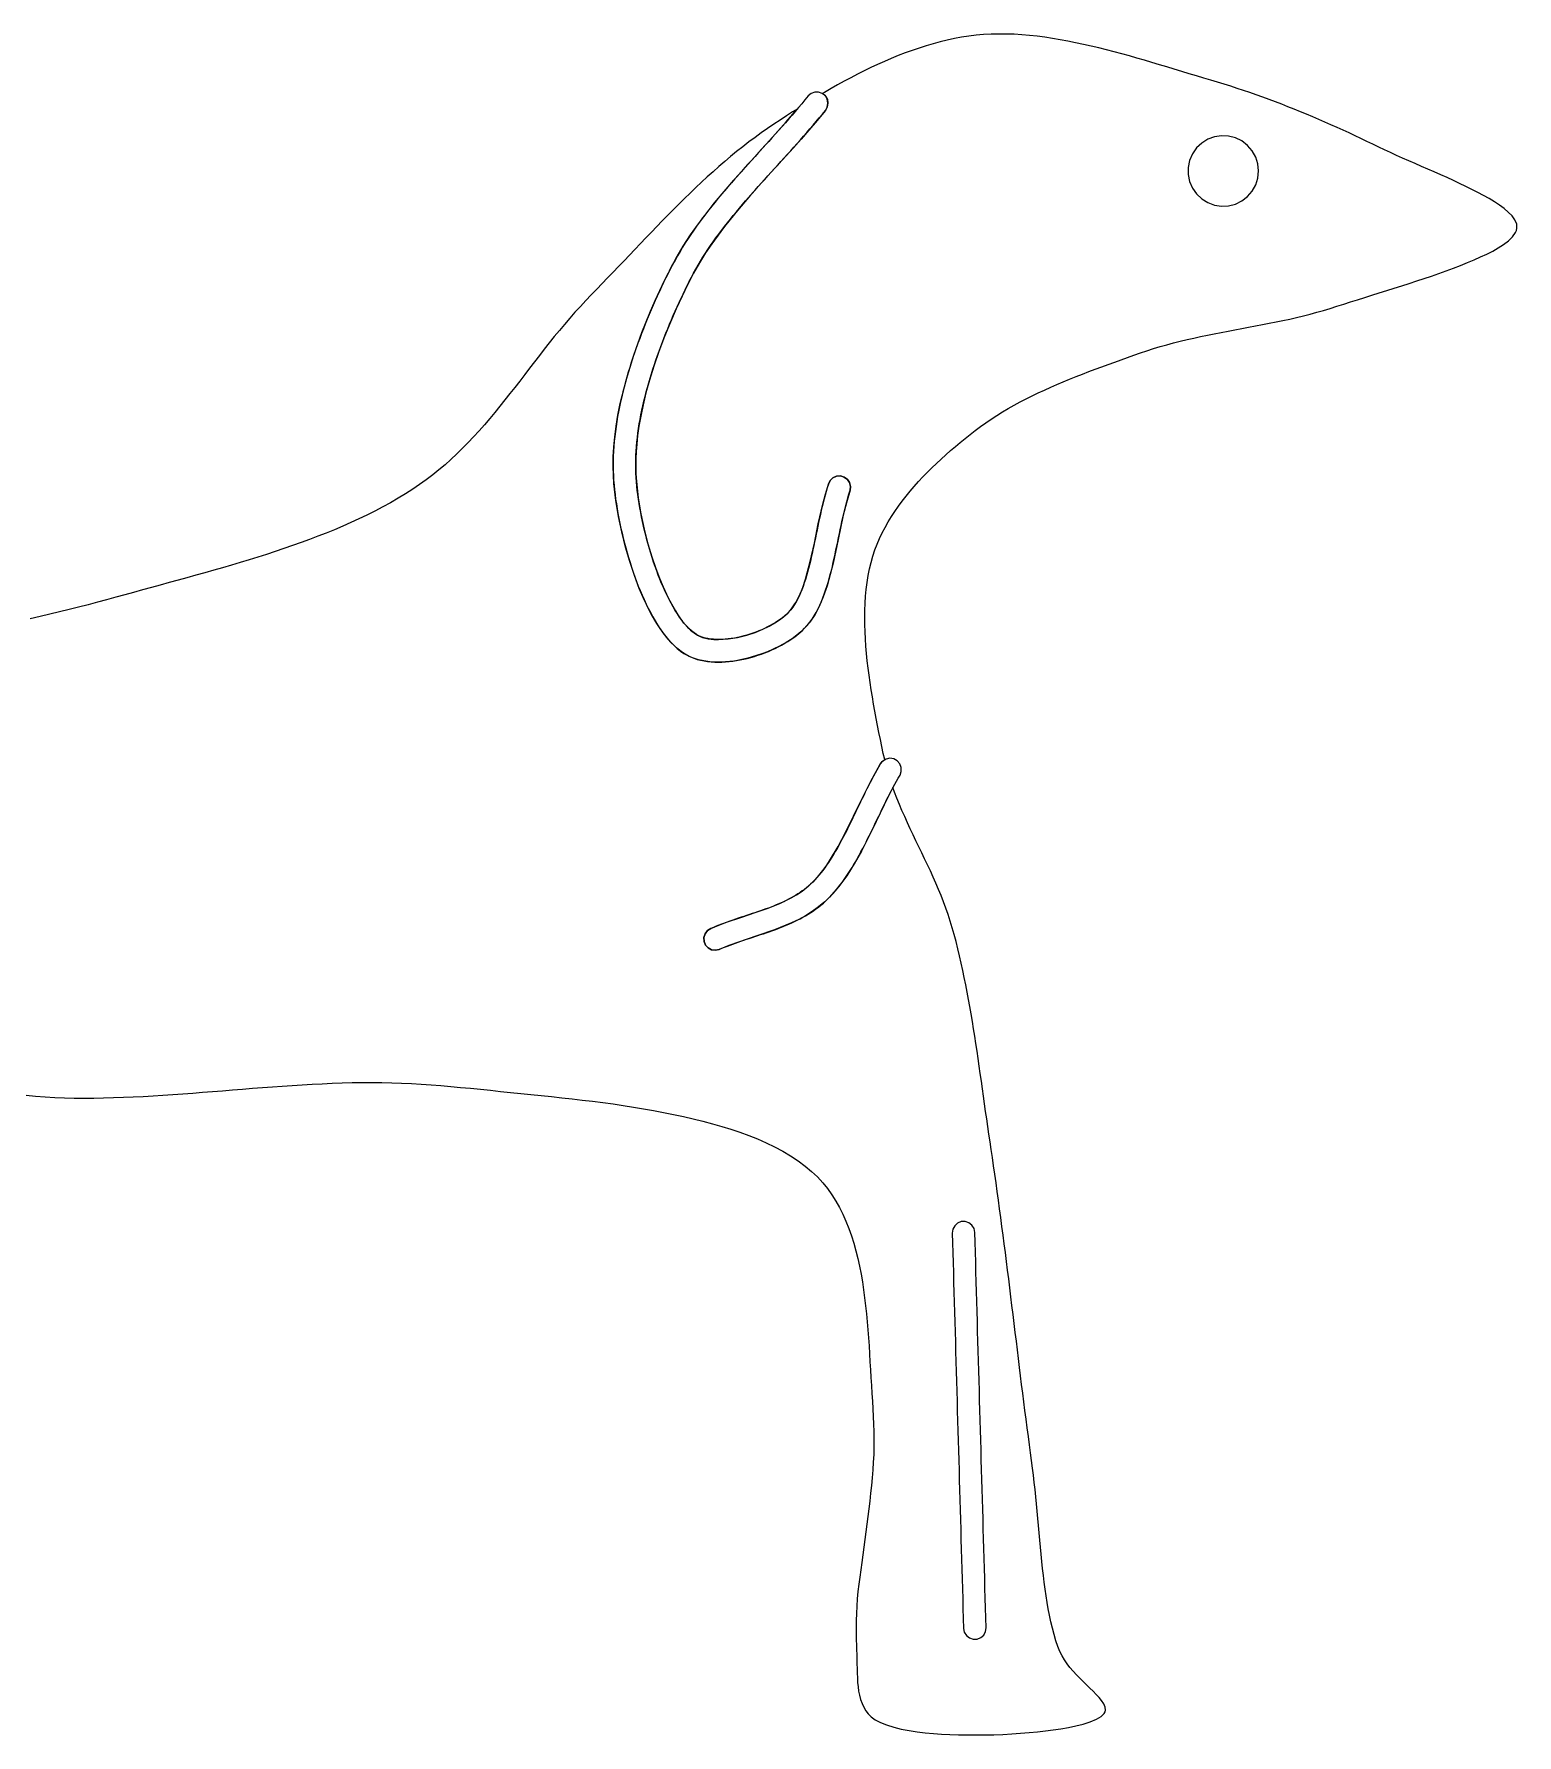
# Model space of a CAD drawing. Header units: millimetres. Extents: x -68 to 76, y -13 to 13.
# Drawn here: x -44.96 to -21.86, y -13.46 to 13.05 of the extents above; entities that cross this region are included whole.
import ezdxf

# ---------------------------------------------------------------- set-up
doc = ezdxf.new("R2010")
doc.units = ezdxf.units.MM
doc.layers.add('DOG_DETAIL', color=2, linetype='CONTINUOUS')
doc.layers.add('DOG_SILHOUETTE', color=1, linetype='CONTINUOUS')

msp = doc.modelspace()

# ---------------------------------------------------------------- linework, layer by layer
at = {"layer": 'DOG_DETAIL'}
for points in [[(-32.63293, 11.85516), (-32.60248, 11.90816), (-32.592, 11.96838), (-32.60274, 12.02855), (-32.63342, 12.08142), (-32.68033, 12.12061), (-32.73781, 12.14139), (-32.79894, 12.14126), (-32.85633, 12.12023), (-32.90307, 12.08084), (-32.95212, 12.02035), (-33.00158, 11.96018), (-33.05145, 11.90034), (-33.10172, 11.8408), (-33.15239, 11.78156), (-33.20344, 11.72259), (-33.25485, 11.66387), (-33.30658, 11.60536), (-33.35862, 11.547), (-33.41092, 11.48876), (-33.46345, 11.43058), (-33.51615, 11.37243), (-33.56899, 11.31428), (-33.62194, 11.2561), (-33.67494, 11.19788), (-33.72795, 11.1396), (-33.78094, 11.08125), (-33.83387, 11.02279), (-33.8867, 10.96421), (-33.93939, 10.90548), (-33.99191, 10.84657), (-34.04421, 10.78745), (-34.09625, 10.7281), (-34.14798, 10.66848), (-34.19936, 10.60856), (-34.25035, 10.54833), (-34.30088, 10.48775), (-34.35094, 10.4268), (-34.40047, 10.36546), (-34.44945, 10.30372), (-34.49785, 10.24154), (-34.54562, 10.17892), (-34.59271, 10.11581), (-34.63908, 10.0522), (-34.68463, 9.98805), (-34.7293, 9.92331), (-34.77301, 9.85797), (-34.81569, 9.792), (-34.85729, 9.72541), (-34.89778, 9.65824), (-34.93715, 9.59053), (-34.97542, 9.52232), (-35.01265, 9.45369), (-35.0489, 9.38468), (-35.08428, 9.3153), (-35.1189, 9.24557), (-35.15289, 9.17548), (-35.18638, 9.105), (-35.21945, 9.03411), (-35.25217, 8.9628), (-35.28455, 8.89106), (-35.31657, 8.81891), (-35.34818, 8.74636), (-35.37932, 8.67342), (-35.40992, 8.60013), (-35.43993, 8.52649), (-35.46934, 8.45254), (-35.49811, 8.37827), (-35.52624, 8.3037), (-35.55372, 8.22886), (-35.58054, 8.15374), (-35.60668, 8.07838), (-35.63211, 8.00279), (-35.6568, 7.92699), (-35.68071, 7.851), (-35.70381, 7.77484), (-35.72606, 7.69851), (-35.74743, 7.62203), (-35.76788, 7.5454), (-35.78738, 7.46864), (-35.8059, 7.39177), (-35.82341, 7.3148), (-35.83988, 7.23776), (-35.85527, 7.16071), (-35.86954, 7.08366), (-35.88266, 7.00665), (-35.89458, 6.9297), (-35.90525, 6.8528), (-35.91461, 6.77592), (-35.92261, 6.69907), (-35.92919, 6.62223), (-35.9343, 6.54544), (-35.93788, 6.46878), (-35.93991, 6.3924), (-35.94036, 6.31644), (-35.93922, 6.24104), (-35.93652, 6.16626), (-35.93227, 6.0921), (-35.92653, 6.01839), (-35.91937, 5.94488), (-35.91088, 5.87128), (-35.90112, 5.79732), (-35.89018, 5.7228), (-35.87811, 5.64762), (-35.86496, 5.57185), (-35.85074, 5.49561), (-35.83549, 5.4191), (-35.8192, 5.34251), (-35.8019, 5.26598), (-35.78358, 5.18961), (-35.76426, 5.11346), (-35.74395, 5.03753), (-35.72266, 4.96185), (-35.7004, 4.88644), (-35.67721, 4.81134), (-35.65309, 4.73663), (-35.62806, 4.66239), (-35.60212, 4.58874), (-35.57527, 4.51575), (-35.54746, 4.44353), (-35.51866, 4.37213), (-35.48881, 4.30162), (-35.45786, 4.23206), (-35.42579, 4.16355), (-35.39259, 4.09618), (-35.35831, 4.03009), (-35.32299, 3.96542), (-35.28666, 3.90235), (-35.24928, 3.84101), (-35.21072, 3.78152), (-35.17071, 3.72398), (-35.12896, 3.66847), (-35.08518, 3.61513), (-35.03919, 3.56422), (-34.99107, 3.51614), (-34.94114, 3.47148), (-34.88993, 3.43092), (-34.83803, 3.39506), (-34.78592, 3.36431), (-34.73386, 3.3387), (-34.68177, 3.31786), (-34.62942, 3.30113), (-34.57648, 3.28778), (-34.52271, 3.27718), (-34.46809, 3.26899), (-34.41272, 3.26307), (-34.35683, 3.25942), (-34.30063, 3.25806), (-34.24428, 3.25895), (-34.18786, 3.26196), (-34.13138, 3.26692), (-34.07487, 3.27368), (-34.01836, 3.2821), (-33.96189, 3.29213), (-33.90556, 3.30373), (-33.84944, 3.31688), (-33.79363, 3.33153), (-33.73819, 3.34763), (-33.68321, 3.36508), (-33.62873, 3.38383), (-33.57483, 3.40384), (-33.52154, 3.42514), (-33.46891, 3.44778), (-33.41702, 3.4718), (-33.36594, 3.4972), (-33.31579, 3.52386), (-33.26671, 3.5516), (-33.21883, 3.5803), (-33.17222, 3.60995), (-33.12684, 3.64081), (-33.08259, 3.67337), (-33.03933, 3.70828), (-32.99701, 3.74609), (-32.95572, 3.78714), (-32.91571, 3.83141), (-32.87739, 3.87862), (-32.84116, 3.92831), (-32.80732, 3.98003), (-32.77597, 4.03337), (-32.747, 4.0881), (-32.72016, 4.14406), (-32.69513, 4.20115), (-32.67165, 4.2593), (-32.6495, 4.3184), (-32.62857, 4.37838), (-32.60878, 4.43911), (-32.59006, 4.50049), (-32.57236, 4.56243), (-32.55557, 4.62486), (-32.53958, 4.68769), (-32.52427, 4.75087), (-32.50952, 4.81434), (-32.49524, 4.87805), (-32.48132, 4.94194), (-32.46768, 5.00594), (-32.45426, 5.06999), (-32.44099, 5.13402), (-32.42782, 5.19795), (-32.41467, 5.26171), (-32.40149, 5.32522), (-32.3882, 5.38839), (-32.37469, 5.45118), (-32.36087, 5.51353), (-32.34661, 5.57539), (-32.33179, 5.63675), (-32.31632, 5.69757), (-32.30013, 5.75786), (-32.28316, 5.81758), (-32.26541, 5.87676), (-32.24685, 5.93537), (-32.24042, 5.99615), (-32.25517, 6.05547), (-32.28931, 6.10617), (-32.33873, 6.14213), (-32.39748, 6.15902), (-32.45846, 6.1548), (-32.51431, 6.12998), (-32.55831, 6.08755), (-32.58515, 6.03263), (-32.60313, 5.9758), (-32.62045, 5.91823), (-32.63711, 5.85993), (-32.65312, 5.80092), (-32.6685, 5.74126), (-32.68329, 5.68101), (-32.69754, 5.62029), (-32.71132, 5.55924), (-32.72471, 5.49796), (-32.73779, 5.4366), (-32.75063, 5.37524), (-32.76331, 5.31395), (-32.77591, 5.25276), (-32.78851, 5.1917), (-32.80115, 5.13081), (-32.81389, 5.07013), (-32.8268, 5.00974), (-32.83991, 4.94971), (-32.85328, 4.89012), (-32.86699, 4.83107), (-32.88114, 4.77263), (-32.89582, 4.71484), (-32.91116, 4.65777), (-32.92724, 4.60151), (-32.94413, 4.54614), (-32.96184, 4.49184), (-32.98034, 4.43879), (-32.99964, 4.38716), (-33.01978, 4.33713), (-33.04095, 4.28881), (-33.06341, 4.24224), (-33.08746, 4.19747), (-33.11335, 4.15459), (-33.14112, 4.11378), (-33.17058, 4.07539), (-33.20136, 4.03981), (-33.23309, 4.00728), (-33.26559, 3.97776), (-33.29898, 3.95077), (-33.33366, 3.9255), (-33.37007, 3.90111), (-33.40849, 3.87699), (-33.44891, 3.85298), (-33.49108, 3.82929), (-33.53456, 3.80634), (-33.57899, 3.78451), (-33.62408, 3.764), (-33.66971, 3.74479), (-33.71588, 3.72678), (-33.76258, 3.70985), (-33.80984, 3.69397), (-33.85761, 3.67923), (-33.90582, 3.66576), (-33.95431, 3.65368), (-34.00288, 3.64304), (-34.05126, 3.6338), (-34.09924, 3.6259), (-34.14667, 3.61935), (-34.19359, 3.61429), (-34.24019, 3.61099), (-34.28663, 3.60977), (-34.33288, 3.61077), (-34.37844, 3.61388), (-34.42235, 3.61865), (-34.46359, 3.62458), (-34.50162, 3.63153), (-34.53684, 3.63998), (-34.57067, 3.65115), (-34.60495, 3.6665), (-34.64109, 3.68722), (-34.67942, 3.71369), (-34.71928, 3.74556), (-34.75946, 3.78203), (-34.79873, 3.8222), (-34.83634, 3.86536), (-34.87215, 3.91112), (-34.90643, 3.95931), (-34.93964, 4.00989), (-34.97224, 4.06282), (-35.00445, 4.118), (-35.03629, 4.17523), (-35.06761, 4.23428), (-35.09822, 4.29488), (-35.12791, 4.35681), (-35.15658, 4.4199), (-35.1842, 4.48403), (-35.21084, 4.54912), (-35.23656, 4.61513), (-35.26147, 4.68199), (-35.28563, 4.74964), (-35.30905, 4.81797), (-35.33172, 4.88687), (-35.35361, 4.95622), (-35.37468, 5.02592), (-35.39487, 5.09591), (-35.41416, 5.16613), (-35.43254, 5.23658), (-35.45, 5.30726), (-35.46652, 5.37814), (-35.48212, 5.44914), (-35.4968, 5.52013), (-35.51052, 5.59091), (-35.52329, 5.66126), (-35.53508, 5.73095), (-35.54584, 5.79985), (-35.55553, 5.86793), (-35.56409, 5.93531), (-35.57146, 6.00222), (-35.57758, 6.06897), (-35.58237, 6.13587), (-35.58579, 6.20319), (-35.5878, 6.27108), (-35.58838, 6.33955), (-35.58752, 6.40856), (-35.58523, 6.478), (-35.58153, 6.54774), (-35.57645, 6.61769), (-35.57004, 6.6878), (-35.56234, 6.75805), (-35.55339, 6.82845), (-35.54326, 6.89902), (-35.53199, 6.96977), (-35.51962, 7.04069), (-35.50619, 7.11177), (-35.49174, 7.18295), (-35.47629, 7.2542), (-35.45988, 7.32549), (-35.44254, 7.39676), (-35.42429, 7.46801), (-35.40515, 7.5392), (-35.38517, 7.61034), (-35.36436, 7.6814), (-35.34276, 7.75238), (-35.32041, 7.82326), (-35.29733, 7.89402), (-35.27356, 7.96464), (-35.24913, 8.03509), (-35.22407, 8.10536), (-35.19839, 8.17542), (-35.17211, 8.24526), (-35.14522, 8.31487), (-35.11774, 8.38425), (-35.08967, 8.45338), (-35.06104, 8.52225), (-35.0319, 8.59083), (-35.0023, 8.65909), (-34.97232, 8.72699), (-34.942, 8.7945), (-34.91139, 8.86158), (-34.8805, 8.9282), (-34.84932, 8.99435), (-34.81777, 9.06003), (-34.78576, 9.12524), (-34.7532, 9.18996), (-34.71997, 9.25422), (-34.68597, 9.31799), (-34.65111, 9.38128), (-34.61532, 9.44405), (-34.57855, 9.50629), (-34.54077, 9.568), (-34.50198, 9.62916), (-34.46218, 9.68981), (-34.42142, 9.74995), (-34.37975, 9.80964), (-34.33723, 9.86892), (-34.29392, 9.92782), (-34.24988, 9.98639), (-34.20515, 10.04464), (-34.15979, 10.10259), (-34.11382, 10.16027), (-34.06727, 10.21767), (-34.02019, 10.27481), (-33.9726, 10.3317), (-33.92453, 10.38837), (-33.87604, 10.44483), (-33.82715, 10.50112), (-33.7779, 10.55725), (-33.72834, 10.61326), (-33.67851, 10.66916), (-33.62845, 10.72497), (-33.57819, 10.78072), (-33.52777, 10.83643), (-33.47723, 10.89211), (-33.42659, 10.94779), (-33.37589, 11.00349), (-33.32515, 11.05923), (-33.2744, 11.11505), (-33.22366, 11.17096), (-33.17299, 11.22699), (-33.12242, 11.28316), (-33.072, 11.33949), (-33.02179, 11.39599), (-32.97185, 11.45267), (-32.92223, 11.50955), (-32.87297, 11.56663), (-32.8241, 11.62391), (-32.77566, 11.68141), (-32.72764, 11.73911), (-32.68007, 11.79703)], [(-25.882, 10.912), (-25.89326, 11.02271), (-25.92657, 11.1289), (-25.98058, 11.2262), (-26.05307, 11.31064), (-26.14107, 11.37875), (-26.24098, 11.42776), (-26.34871, 11.45566), (-26.45986, 11.46129), (-26.56986, 11.44444), (-26.67422, 11.40579), (-26.76866, 11.34693), (-26.84932, 11.27025), (-26.91289, 11.17892), (-26.95678, 11.07665), (-26.97918, 10.96764), (-26.97918, 10.85636), (-26.95678, 10.74735), (-26.91289, 10.64508), (-26.84932, 10.55375), (-26.76866, 10.47707), (-26.67422, 10.41821), (-26.56986, 10.37956), (-26.45986, 10.36271), (-26.34871, 10.36834), (-26.24098, 10.39624), (-26.14107, 10.44525), (-26.05307, 10.51336), (-25.98058, 10.5978), (-25.92657, 10.6951), (-25.89326, 10.80129)], [(-31.46993, 1.49892), (-31.45012, 1.55675), (-31.45129, 1.61786), (-31.47328, 1.67489), (-31.51346, 1.72096), (-31.56697, 1.7505), (-31.62735, 1.75997), (-31.68734, 1.74821), (-31.73968, 1.71664), (-31.77807, 1.66908), (-31.80508, 1.62235), (-31.83179, 1.57513), (-31.8582, 1.52741), (-31.88432, 1.47922), (-31.91015, 1.43058), (-31.9357, 1.38152), (-31.96097, 1.3321), (-31.98599, 1.28239), (-32.01077, 1.23248), (-32.03533, 1.18245), (-32.05971, 1.13236), (-32.08394, 1.08226), (-32.10806, 1.03221), (-32.13209, 0.98222), (-32.15609, 0.93231), (-32.18008, 0.88251), (-32.2041, 0.83284), (-32.22816, 0.78334), (-32.25228, 0.73407), (-32.27649, 0.68508), (-32.30081, 0.63641), (-32.32527, 0.58811), (-32.34993, 0.54022), (-32.37483, 0.49275), (-32.40004, 0.44572), (-32.42559, 0.39916), (-32.45151, 0.35314), (-32.47779, 0.30771), (-32.50442, 0.26299), (-32.53134, 0.21909), (-32.55855, 0.17608), (-32.58609, 0.13403), (-32.61404, 0.09293), (-32.64257, 0.05273), (-32.67185, 0.01337), (-32.70202, -0.0252), (-32.73312, -0.06291), (-32.76507, -0.09961), (-32.79761, -0.13501), (-32.83044, -0.16875), (-32.86324, -0.20052), (-32.89582, -0.23015), (-32.92816, -0.25764), (-32.96044, -0.28325), (-32.99298, -0.30736), (-33.02612, -0.33039), (-33.06014, -0.35269), (-33.09515, -0.37446), (-33.13112, -0.39572), (-33.16792, -0.41641), (-33.20538, -0.43642), (-33.24333, -0.45566), (-33.28171, -0.47413), (-33.32049, -0.49187), (-33.3597, -0.50899), (-33.39936, -0.52559), (-33.4395, -0.54178), (-33.4801, -0.5576), (-33.52113, -0.57309), (-33.56254, -0.58827), (-33.60427, -0.60316), (-33.64628, -0.61779), (-33.68852, -0.63221), (-33.73097, -0.64645), (-33.7736, -0.66059), (-33.81641, -0.67468), (-33.85939, -0.68878), (-33.90253, -0.70294), (-33.94583, -0.7172), (-33.98927, -0.73162), (-34.03282, -0.74624), (-34.07641, -0.76109), (-34.11996, -0.77624), (-34.1634, -0.79171), (-34.20664, -0.80754), (-34.24961, -0.82377), (-34.29226, -0.8404), (-34.33455, -0.85746), (-34.37648, -0.87494), (-34.41803, -0.89286), (-34.46985, -0.92528), (-34.50745, -0.97347), (-34.5263, -1.03161), (-34.52413, -1.0927), (-34.5012, -1.14936), (-34.46027, -1.19476), (-34.40629, -1.22342), (-34.34575, -1.23189), (-34.28597, -1.21914), (-34.24424, -1.20116), (-34.2024, -1.18371), (-34.16045, -1.16682), (-34.11836, -1.15044), (-34.07614, -1.13456), (-34.03375, -1.11913), (-33.99117, -1.10406), (-33.94837, -1.08928), (-33.90531, -1.07471), (-33.86199, -1.06025), (-33.81842, -1.04584), (-33.77463, -1.03145), (-33.73066, -1.01702), (-33.68656, -1.00253), (-33.64236, -0.98793), (-33.5981, -0.97316), (-33.55379, -0.95818), (-33.50946, -0.9429), (-33.4651, -0.92728), (-33.42076, -0.91126), (-33.37647, -0.8948), (-33.33228, -0.87786), (-33.28822, -0.8604), (-33.24433, -0.84236), (-33.20063, -0.82368), (-33.15712, -0.80427), (-33.1138, -0.78403), (-33.07068, -0.76288), (-33.0278, -0.74077), (-32.98524, -0.71768), (-32.94312, -0.69366), (-32.90156, -0.66874), (-32.86066, -0.64293), (-32.82043, -0.61616), (-32.78083, -0.58826), (-32.74171, -0.55899), (-32.7029, -0.52805), (-32.66424, -0.49521), (-32.62568, -0.46033), (-32.58728, -0.42343), (-32.54922, -0.38469), (-32.51173, -0.34438), (-32.47508, -0.30281), (-32.43946, -0.26026), (-32.40497, -0.21692), (-32.37161, -0.1729), (-32.33926, -0.12823), (-32.30781, -0.08288), (-32.2771, -0.03684), (-32.24701, 0.0099), (-32.21749, 0.05731), (-32.1885, 0.10532), (-32.16003, 0.15385), (-32.13209, 0.20283), (-32.10466, 0.25219), (-32.07772, 0.30187), (-32.05122, 0.35183), (-32.02512, 0.40204), (-31.99936, 0.45247), (-31.97388, 0.50311), (-31.94864, 0.55391), (-31.9236, 0.60484), (-31.89872, 0.65586), (-31.87398, 0.70693), (-31.84934, 0.758), (-31.8248, 0.80902), (-31.80031, 0.85995), (-31.77586, 0.91075), (-31.75142, 0.96136), (-31.72696, 1.01176), (-31.70242, 1.0619), (-31.67775, 1.11176), (-31.6529, 1.16132), (-31.6278, 1.21057), (-31.60241, 1.25949), (-31.57668, 1.30806), (-31.55058, 1.3563), (-31.52409, 1.40419), (-31.49721, 1.45173)], [(-30.30407, -5.62697), (-30.3164, -5.56711), (-30.34846, -5.51506), (-30.39639, -5.47713), (-30.4544, -5.45787), (-30.5155, -5.45962), (-30.57232, -5.48215), (-30.618, -5.52277), (-30.64704, -5.57655), (-30.65593, -5.63703), (-30.65153, -5.79103), (-30.64713, -5.94503), (-30.64273, -6.09903), (-30.63833, -6.25303), (-30.63393, -6.40703), (-30.62953, -6.56103), (-30.62513, -6.71503), (-30.62073, -6.86903), (-30.61633, -7.02303), (-30.61193, -7.17703), (-30.60753, -7.33103), (-30.60313, -7.48503), (-30.59873, -7.63903), (-30.59433, -7.79303), (-30.58993, -7.94703), (-30.58553, -8.10103), (-30.58113, -8.25503), (-30.57673, -8.40903), (-30.57233, -8.56303), (-30.56793, -8.71703), (-30.56353, -8.87103), (-30.55913, -9.02503), (-30.55473, -9.17903), (-30.55033, -9.33303), (-30.54593, -9.48703), (-30.54153, -9.64103), (-30.53713, -9.79503), (-30.53273, -9.94903), (-30.52833, -10.10303), (-30.52393, -10.25703), (-30.51953, -10.41103), (-30.51513, -10.56503), (-30.51073, -10.71903), (-30.50633, -10.87303), (-30.50193, -11.02703), (-30.49753, -11.18103), (-30.49313, -11.33503), (-30.48873, -11.48903), (-30.48433, -11.64303), (-30.47993, -11.79703), (-30.4676, -11.85689), (-30.43554, -11.90894), (-30.38761, -11.94687), (-30.3296, -11.96613), (-30.2685, -11.96438), (-30.21168, -11.94185), (-30.166, -11.90123), (-30.13696, -11.84745), (-30.12807, -11.78697), (-30.13247, -11.63297), (-30.13687, -11.47897), (-30.14127, -11.32497), (-30.14567, -11.17097), (-30.15007, -11.01697), (-30.15447, -10.86297), (-30.15887, -10.70897), (-30.16327, -10.55497), (-30.16767, -10.40097), (-30.17207, -10.24697), (-30.17647, -10.09297), (-30.18087, -9.93897), (-30.18527, -9.78497), (-30.18967, -9.63097), (-30.19407, -9.47697), (-30.19847, -9.32297), (-30.20287, -9.16897), (-30.20727, -9.01497), (-30.21167, -8.86097), (-30.21607, -8.70697), (-30.22047, -8.55297), (-30.22487, -8.39897), (-30.22927, -8.24497), (-30.23367, -8.09097), (-30.23807, -7.93697), (-30.24247, -7.78297), (-30.24687, -7.62897), (-30.25127, -7.47497), (-30.25567, -7.32097), (-30.26007, -7.16697), (-30.26447, -7.01297), (-30.26887, -6.85897), (-30.27327, -6.70497), (-30.27767, -6.55097), (-30.28207, -6.39697), (-30.28647, -6.24297), (-30.29087, -6.08897), (-30.29527, -5.93497), (-30.29967, -5.78097)]]:
    msp.add_lwpolyline(points, close=True, dxfattribs=at)
at = {"layer": 'DOG_SILHOUETTE'}
msp.add_lwpolyline([(-45.08625, -3.48907), (-44.93889, -3.50425), (-44.79061, -3.51634), (-44.64123, -3.52538), (-44.49067, -3.5315), (-44.33901, -3.53494), (-44.18642, -3.53595), (-44.03312, -3.53486), (-43.87935, -3.53198), (-43.72533, -3.52759), (-43.57125, -3.52195), (-43.41718, -3.51521), (-43.26316, -3.50752), (-43.10914, -3.49895), (-42.95507, -3.48955), (-42.80088, -3.47938), (-42.6465, -3.46851), (-42.4919, -3.45702), (-42.33707, -3.44502), (-42.18205, -3.43267), (-42.02687, -3.4201), (-41.87159, -3.40748), (-41.71626, -3.39496), (-41.56092, -3.38266), (-41.40558, -3.3707), (-41.25027, -3.35915), (-41.09497, -3.34809), (-40.93967, -3.3376), (-40.78437, -3.32776), (-40.62906, -3.31868), (-40.47377, -3.3105), (-40.31853, -3.30342), (-40.16338, -3.29763), (-40.0084, -3.29337), (-39.85362, -3.29082), (-39.69911, -3.29017), (-39.54488, -3.29154), (-39.39095, -3.29496), (-39.2373, -3.30043), (-39.08388, -3.30782), (-38.93061, -3.317), (-38.7774, -3.32778), (-38.62414, -3.33994), (-38.4707, -3.35324), (-38.31693, -3.36746), (-38.16267, -3.38239), (-38.00779, -3.39783), (-37.85217, -3.41361), (-37.69571, -3.42959), (-37.53838, -3.4457), (-37.38018, -3.46188), (-37.22121, -3.47817), (-37.06159, -3.49464), (-36.90151, -3.51139), (-36.74115, -3.52857), (-36.58072, -3.54634), (-36.42038, -3.56488), (-36.26029, -3.58436), (-36.10054, -3.60494), (-35.94119, -3.62678), (-35.78231, -3.65), (-35.62394, -3.67474), (-35.46615, -3.70108), (-35.30907, -3.72909), (-35.15285, -3.75881), (-34.99775, -3.79028), (-34.84403, -3.82349), (-34.69197, -3.85849), (-34.54185, -3.89536), (-34.3939, -3.93426), (-34.24826, -3.97543), (-34.10498, -4.01924), (-33.96405, -4.06615), (-33.82543, -4.11666), (-33.68915, -4.17127), (-33.5554, -4.23035), (-33.4246, -4.29415), (-33.29746, -4.36268), (-33.17503, -4.43572), (-33.05853, -4.51286), (-32.94918, -4.59361), (-32.84804, -4.6775), (-32.75575, -4.76417), (-32.67242, -4.85346), (-32.59754, -4.94547), (-32.53012, -5.04046), (-32.46899, -5.13874), (-32.41298, -5.24055), (-32.36118, -5.34595), (-32.31308, -5.45478), (-32.26853, -5.56665), (-32.22756, -5.68106), (-32.19031, -5.79751), (-32.15682, -5.91554), (-32.12699, -6.03482), (-32.10053, -6.15514), (-32.07706, -6.27639), (-32.05618, -6.39851), (-32.03751, -6.52145), (-32.02077, -6.64512), (-32.00578, -6.7694), (-31.99244, -6.89413), (-31.98065, -7.01916), (-31.97029, -7.14431), (-31.96116, -7.26945), (-31.95298, -7.39443), (-31.94539, -7.51917), (-31.93804, -7.64354), (-31.93063, -7.76747), (-31.92299, -7.89083), (-31.9151, -8.01351), (-31.9071, -8.13537), (-31.89927, -8.25634), (-31.89197, -8.37637), (-31.88559, -8.49556), (-31.88054, -8.61411), (-31.87719, -8.73235), (-31.87587, -8.85066), (-31.87681, -8.96939), (-31.88012, -9.08878), (-31.88581, -9.2089), (-31.89371, -9.32964), (-31.90358, -9.45072), (-31.9151, -9.57187), (-31.92795, -9.69282), (-31.94181, -9.81345), (-31.95642, -9.9338), (-31.97159, -10.05402), (-31.98716, -10.17427), (-32.00301, -10.2946), (-32.01903, -10.41487), (-32.03514, -10.53466), (-32.05125, -10.65339), (-32.06722, -10.77049), (-32.08287, -10.88562), (-32.09794, -10.99889), (-32.11204, -11.11097), (-32.12474, -11.22291), (-32.1356, -11.3357), (-32.14421, -11.44972), (-32.15033, -11.56426), (-32.15389, -11.67718), (-32.15504, -11.78535), (-32.15414, -11.88572), (-32.15172, -11.97635), (-32.1485, -12.05753), (-32.1453, -12.13202), (-32.1428, -12.20372), (-32.14127, -12.27588), (-32.14041, -12.34958), (-32.13951, -12.42395), (-32.13778, -12.49746), (-32.13478, -12.56913), (-32.13033, -12.63894), (-32.12408, -12.70731), (-32.11512, -12.77459), (-32.10208, -12.84069), (-32.08387, -12.9051), (-32.06059, -12.96701), (-32.03328, -13.02553), (-32.00222, -13.08003), (-31.96516, -13.1305), (-31.91747, -13.17751), (-31.85453, -13.22167), (-31.77425, -13.26315), (-31.67775, -13.30151), (-31.56838, -13.33598), (-31.45038, -13.36578), (-31.32763, -13.39044), (-31.20266, -13.41), (-31.07666, -13.42499), (-30.94985, -13.43618), (-30.82182, -13.44443), (-30.69195, -13.4505), (-30.55977, -13.45486), (-30.4251, -13.45765), (-30.2881, -13.45876), (-30.14923, -13.45797), (-30.00918, -13.45504), (-29.86892, -13.44983), (-29.72957, -13.4424), (-29.59234, -13.43299), (-29.45833, -13.42189), (-29.32835, -13.40937), (-29.20269, -13.3955), (-29.08101, -13.38005), (-28.96219, -13.36243), (-28.84499, -13.34178), (-28.72883, -13.31717), (-28.61476, -13.2878), (-28.50636, -13.25326), (-28.41027, -13.21368), (-28.36943, -13.19219), (-28.33471, -13.16972), (-28.30689, -13.14642), (-28.28645, -13.12243), (-28.27349, -13.09794), (-28.2676, -13.07311), (-28.27359, -13.02304), (-28.29614, -12.97324), (-28.32851, -12.92407), (-28.36747, -12.8753), (-28.41168, -12.82651), (-28.45995, -12.77746), (-28.51085, -12.72809), (-28.56309, -12.67819), (-28.61589, -12.62719), (-28.66883, -12.57439), (-28.72148, -12.51945), (-28.77292, -12.46278), (-28.8218, -12.40535), (-28.8669, -12.3477), (-28.90767, -12.28894), (-28.94452, -12.22638), (-28.97844, -12.15677), (-29.01034, -12.07788), (-29.04063, -11.98976), (-29.06919, -11.89447), (-29.09564, -11.79498), (-29.11962, -11.69406), (-29.14104, -11.59326), (-29.16011, -11.4928), (-29.17726, -11.392), (-29.19295, -11.2899), (-29.20757, -11.18582), (-29.22137, -11.07966), (-29.23445, -10.97178), (-29.24686, -10.86276), (-29.25862, -10.75314), (-29.26978, -10.64319), (-29.28047, -10.53284), (-29.29084, -10.42186), (-29.30106, -10.31), (-29.31127, -10.19722), (-29.32161, -10.08382), (-29.33216, -9.97034), (-29.34302, -9.85742), (-29.35426, -9.74546), (-29.36597, -9.63447), (-29.37829, -9.52383), (-29.39134, -9.41242), (-29.40526, -9.29888), (-29.42012, -9.182), (-29.43591, -9.06094), (-29.45253, -8.93554), (-29.46978, -8.80624), (-29.48741, -8.67394), (-29.50517, -8.53969), (-29.52283, -8.40452), (-29.54024, -8.26922), (-29.55734, -8.1342), (-29.57415, -7.99949), (-29.59074, -7.86494), (-29.60721, -7.73022), (-29.62368, -7.59501), (-29.64023, -7.45908), (-29.65691, -7.32232), (-29.67373, -7.18478), (-29.69068, -7.0466), (-29.70774, -6.90799), (-29.72487, -6.76916), (-29.74204, -6.63036), (-29.75922, -6.49178), (-29.77641, -6.35359), (-29.79359, -6.21588), (-29.81079, -6.07869), (-29.82803, -5.94201), (-29.84536, -5.80572), (-29.86286, -5.66965), (-29.8806, -5.53362), (-29.89863, -5.39749), (-29.917, -5.26123), (-29.9357, -5.125), (-29.95468, -4.98915), (-29.97383, -4.85428), (-29.993, -4.72107), (-30.01205, -4.59021), (-30.03084, -4.46221), (-30.04925, -4.33729), (-30.06724, -4.21528), (-30.08482, -4.09565), (-30.10205, -3.9776), (-30.11901, -3.86032), (-30.13579, -3.74308), (-30.15245, -3.62546), (-30.16907, -3.50736), (-30.18569, -3.38896), (-30.20234, -3.27057), (-30.21906, -3.1525), (-30.23589, -3.03499), (-30.25289, -2.91808), (-30.27011, -2.80169), (-30.28763, -2.68569), (-30.3055, -2.56994), (-30.32378, -2.45437), (-30.34253, -2.33905), (-30.36181, -2.22411), (-30.38165, -2.1097), (-30.40213, -1.99592), (-30.42329, -1.88274), (-30.44522, -1.76999), (-30.46799, -1.65741), (-30.49169, -1.54477), (-30.51638, -1.43199), (-30.54212, -1.31922), (-30.56893, -1.20693), (-30.59684, -1.09581), (-30.62587, -0.98656), (-30.65608, -0.87974), (-30.68757, -0.77561), (-30.72048, -0.67402), (-30.755, -0.5745), (-30.79126, -0.47643), (-30.82931, -0.37923), (-30.86911, -0.28252), (-30.91049, -0.18617), (-30.95319, -0.0902), (-30.99689, 0.00526), (-31.0413, 0.10011), (-31.08615, 0.19436), (-31.13122, 0.28811), (-31.17633, 0.38153), (-31.2213, 0.47483), (-31.266, 0.56822), (-31.31029, 0.66186), (-31.354, 0.7559), (-31.39694, 0.85044), (-31.43885, 0.94551), (-31.47939, 1.04113), (-31.51822, 1.13725), (-31.55498, 1.2339), (-31.5796, 1.30259), (-31.71452, 1.03724), (-31.84067, 0.77601), (-31.95543, 0.54019), (-32.07168, 0.31316), (-32.18289, 0.11477), (-32.30096, -0.07277), (-32.42731, -0.24523), (-32.5671, -0.40317), (-32.60812, -0.44372), (-32.65607, -0.488), (-32.71267, -0.53604), (-32.77899, -0.58693), (-32.85598, -0.63989), (-32.9444, -0.69441), (-33.04516, -0.74986), (-33.1591, -0.80518), (-33.42698, -0.91354), (-33.70188, -1.00757), (-33.98743, -1.10276), (-34.13501, -1.15685), (-34.28597, -1.21914), (-34.34575, -1.23189), (-34.40629, -1.22342), (-34.46027, -1.19476), (-34.5012, -1.14936), (-34.52413, -1.0927), (-34.5263, -1.03161), (-34.50745, -0.97347), (-34.46985, -0.92528), (-34.41803, -0.89286), (-34.29413, -0.84114), (-34.17255, -0.79502), (-33.93645, -0.71411), (-33.72562, -0.64467), (-33.52242, -0.57356), (-33.34223, -0.50145), (-33.16775, -0.41632), (-33.08388, -0.36757), (-32.99582, -0.3094), (-32.89914, -0.23306), (-32.848, -0.186), (-32.79498, -0.13221), (-32.73576, -0.06602), (-32.67457, 0.00982), (-32.61193, 0.09598), (-32.55062, 0.18847), (-32.43236, 0.38702), (-32.31839, 0.60163), (-32.19257, 0.85666), (-32.06425, 1.123), (-31.92834, 1.39573), (-31.77807, 1.66908), (-31.74761, 1.70929), (-31.70699, 1.73921), (-31.72974, 1.83599), (-31.75328, 1.94236), (-31.776, 2.05038), (-31.79812, 2.15971), (-31.81975, 2.26994), (-31.84094, 2.38076), (-31.86163, 2.49195), (-31.88171, 2.60345), (-31.90099, 2.71524), (-31.9193, 2.82737), (-31.93645, 2.93985), (-31.95229, 3.05269), (-31.9667, 3.16582), (-31.97956, 3.27916), (-31.99079, 3.39257), (-32.00031, 3.50588), (-32.00801, 3.61891), (-32.01378, 3.73145), (-32.0175, 3.84336), (-32.01898, 3.95453), (-32.01799, 4.06497), (-32.01428, 4.17476), (-32.00754, 4.28398), (-31.99751, 4.39262), (-31.98396, 4.50048), (-31.96676, 4.60704), (-31.94587, 4.71157), (-31.92132, 4.81328), (-31.89317, 4.91155), (-31.86152, 5.00611), (-31.82645, 5.09725), (-31.78803, 5.18566), (-31.74634, 5.27217), (-31.70148, 5.35748), (-31.65358, 5.44195), (-31.60281, 5.52557), (-31.54932, 5.60808), (-31.49334, 5.68917), (-31.43504, 5.76864), (-31.37463, 5.84646), (-31.31229, 5.92272), (-31.24816, 5.99758), (-31.18234, 6.0712), (-31.11488, 6.14367), (-31.04581, 6.21503), (-30.97521, 6.28527), (-30.90324, 6.35436), (-30.83016, 6.42226), (-30.75631, 6.48895), (-30.68197, 6.55444), (-30.60727, 6.61877), (-30.53211, 6.68208), (-30.45608, 6.74453), (-30.37869, 6.80629), (-30.29945, 6.86745), (-30.21806, 6.92796), (-30.13446, 6.98759), (-30.04883, 7.04603), (-29.96143, 7.10293), (-29.87256, 7.15803), (-29.78243, 7.21124), (-29.69116, 7.26263), (-29.59877, 7.31237), (-29.50528, 7.36069), (-29.41074, 7.40778), (-29.31522, 7.45376), (-29.21883, 7.49871), (-29.12168, 7.54264), (-29.02391, 7.58555), (-28.92556, 7.62745), (-28.82668, 7.66838), (-28.7273, 7.70839), (-28.62743, 7.74754), (-28.52716, 7.78595), (-28.42661, 7.82372), (-28.32594, 7.86097), (-28.22533, 7.89781), (-28.12486, 7.93431), (-28.02453, 7.97049), (-27.92424, 8.0063), (-27.82375, 8.04161), (-27.72284, 8.07626), (-27.6213, 8.11007), (-27.51901, 8.14282), (-27.41596, 8.1743), (-27.31219, 8.20433), (-27.20781, 8.23279), (-27.10291, 8.25965), (-26.99758, 8.28497), (-26.89185, 8.30893), (-26.78577, 8.33173), (-26.67936, 8.35363), (-26.57267, 8.37485), (-26.46577, 8.39558), (-26.35874, 8.41597), (-26.25164, 8.43615), (-26.14454, 8.45622), (-26.03745, 8.47628), (-25.93034, 8.49645), (-25.8232, 8.51684), (-25.71602, 8.5376), (-25.60887, 8.55889), (-25.50187, 8.58092), (-25.39526, 8.60391), (-25.28922, 8.62809), (-25.18391, 8.65362), (-25.07932, 8.68064), (-24.97527, 8.70917), (-24.8714, 8.73916), (-24.76727, 8.77049), (-24.6624, 8.80301), (-24.55637, 8.83653), (-24.44883, 8.87088), (-24.33958, 8.90587), (-24.22851, 8.94135), (-24.11569, 8.97718), (-24.00129, 9.01328), (-23.88564, 9.04958), (-23.76914, 9.0861), (-23.65224, 9.12286), (-23.53534, 9.15995), (-23.41876, 9.1975), (-23.30268, 9.23566), (-23.18722, 9.27462), (-23.07247, 9.3145), (-22.95863, 9.3554), (-22.84605, 9.3973), (-22.7353, 9.44006), (-22.62714, 9.48347), (-22.52239, 9.52739), (-22.42171, 9.57186), (-22.32549, 9.61723), (-22.23375, 9.66428), (-22.14648, 9.71404), (-22.06438, 9.76751), (-21.98956, 9.82526), (-21.92623, 9.88713), (-21.88033, 9.95212), (-21.86576, 9.98531), (-21.85748, 10.01869), (-21.85574, 10.05203), (-21.86044, 10.08515), (-21.8874, 10.15001), (-21.93306, 10.2122), (-21.99129, 10.27115), (-22.05759, 10.32688), (-22.12968, 10.37989), (-22.20677, 10.4309), (-22.28865, 10.4806), (-22.37495, 10.52943), (-22.465, 10.57756), (-22.55793, 10.625), (-22.65294, 10.67169), (-22.7494, 10.71762), (-22.84698, 10.76286), (-22.94552, 10.80755), (-23.04491, 10.85184), (-23.14493, 10.89582), (-23.24519, 10.93956), (-23.34515, 10.98304), (-23.44421, 11.02622), (-23.54189, 11.06911), (-23.63794, 11.11178), (-23.73241, 11.1544), (-23.82562, 11.19719), (-23.91803, 11.24037), (-24.01008, 11.28404), (-24.10213, 11.32816), (-24.19437, 11.37255), (-24.28689, 11.41691), (-24.37971, 11.46098), (-24.47282, 11.50454), (-24.56625, 11.54751), (-24.66004, 11.58994), (-24.75422, 11.63189), (-24.84882, 11.67345), (-24.94381, 11.71463), (-25.03916, 11.75538), (-25.13483, 11.79564), (-25.23081, 11.83533), (-25.32714, 11.87442), (-25.42396, 11.91292), (-25.52141, 11.95089), (-25.61958, 11.98839), (-25.71849, 12.02539), (-25.81797, 12.06182), (-25.91776, 12.09751), (-26.01756, 12.13226), (-26.11724, 12.16599), (-26.21692, 12.19873), (-26.31712, 12.23072), (-26.41859, 12.26233), (-26.52212, 12.294), (-26.62835, 12.32614), (-26.73753, 12.35898), (-26.84945, 12.39261), (-26.96355, 12.42693), (-27.0791, 12.46176), (-27.1954, 12.49687), (-27.31189, 12.53203), (-27.42836, 12.56707), (-27.54481, 12.60184), (-27.6614, 12.63626), (-27.77839, 12.67021), (-27.89596, 12.70361), (-28.01421, 12.73634), (-28.13312, 12.76825), (-28.25258, 12.7992), (-28.37245, 12.82904), (-28.49256, 12.85761), (-28.61278, 12.88477), (-28.73303, 12.91038), (-28.85326, 12.9343), (-28.97344, 12.9564), (-29.09357, 12.97651), (-29.21365, 12.99446), (-29.33371, 13.01007), (-29.45372, 13.02313), (-29.57365, 13.03342), (-29.69341, 13.04073), (-29.81284, 13.04485), (-29.93172, 13.0456), (-30.04977, 13.04282), (-30.16674, 13.03641), (-30.28243, 13.02631), (-30.39679, 13.01254), (-30.50987, 12.99521), (-30.62188, 12.97449), (-30.73309, 12.9506), (-30.84373, 12.92375), (-30.95401, 12.89414), (-31.06399, 12.86191), (-31.17365, 12.82718), (-31.28288, 12.79003), (-31.39156, 12.75056), (-31.49958, 12.70885), (-31.6069, 12.66502), (-31.71348, 12.61922), (-31.81937, 12.57159), (-31.9246, 12.52226), (-32.02923, 12.47134), (-32.1333, 12.4189), (-32.23685, 12.36498), (-32.33989, 12.30963), (-32.44242, 12.25292), (-32.54443, 12.19496), (-32.64585, 12.13594), (-32.67609, 12.1181), (-32.63092, 12.07838), (-32.60175, 12.02577), (-32.59201, 11.96641), (-32.60282, 11.90724), (-32.63293, 11.85516), (-32.7621, 11.69763), (-32.88834, 11.54875), (-33.01169, 11.40742), (-33.13207, 11.27242), (-33.36385, 11.01671), (-33.58478, 10.77342), (-33.79704, 10.5355), (-34.00275, 10.29576), (-34.20379, 10.04639), (-34.40146, 9.77876), (-34.4984, 9.6347), (-34.59318, 9.4818), (-34.68547, 9.31891), (-34.77573, 9.14536), (-34.86523, 8.96075), (-34.95545, 8.76468), (-35.04676, 8.55605), (-35.13802, 8.33321), (-35.22722, 8.09664), (-35.30591, 7.86798), (-35.37267, 7.65335), (-35.42831, 7.45262), (-35.4737, 7.26573), (-35.5099, 7.09267), (-35.53792, 6.93341), (-35.55869, 6.78789), (-35.5731, 6.65607), (-35.58214, 6.53792), (-35.58686, 6.43339), (-35.58837, 6.34246), (-35.58768, 6.26507), (-35.58565, 6.19977), (-35.57788, 6.07268), (-35.54859, 5.81851), (-35.50631, 5.56868), (-35.45505, 5.32849), (-35.39707, 5.10374), (-35.3359, 4.89989), (-35.27437, 4.71777), (-35.2179, 4.56692), (-35.16242, 4.43319), (-35.10855, 4.31605), (-35.05742, 4.21475), (-35.01034, 4.12839), (-34.96826, 4.05621), (-34.93181, 3.99764), (-34.90001, 3.94997), (-34.85822, 3.89276), (-34.80281, 3.82666), (-34.73411, 3.7585), (-34.65723, 3.69784), (-34.62355, 3.67661), (-34.59377, 3.66102), (-34.54515, 3.6424), (-34.4578, 3.62366), (-34.37316, 3.61342), (-34.29814, 3.60981), (-34.14948, 3.61901), (-34.00201, 3.64321), (-33.85883, 3.67888), (-33.72806, 3.72224), (-33.60988, 3.77028), (-33.50664, 3.8209), (-33.41993, 3.87006), (-33.3466, 3.91662), (-33.28355, 3.96287), (-33.21234, 4.02811), (-33.1752, 4.06978), (-33.13783, 4.11837), (-33.11707, 4.14883), (-33.09377, 4.18654), (-33.06331, 4.24244), (-33.02706, 4.32003), (-33.00719, 4.36794), (-32.98631, 4.42243), (-32.94272, 4.55065), (-32.86803, 4.82671), (-32.80455, 5.11453), (-32.74284, 5.41255), (-32.67396, 5.71932), (-32.6328, 5.8753), (-32.58515, 6.03263), (-32.55831, 6.08755), (-32.51431, 6.12998), (-32.45846, 6.1548), (-32.39748, 6.15902), (-32.33873, 6.14213), (-32.28931, 6.10617), (-32.25517, 6.05547), (-32.24042, 5.99615), (-32.24685, 5.93537), (-32.3049, 5.74042), (-32.3531, 5.54754), (-32.43373, 5.16923), (-32.51241, 4.80174), (-32.55629, 4.6221), (-32.60681, 4.44536), (-32.66606, 4.27381), (-32.73007, 4.12277), (-32.79953, 3.99277), (-32.87588, 3.88058), (-32.96109, 3.78154), (-33.01318, 3.73118), (-33.07613, 3.67837), (-33.15268, 3.62296), (-33.24517, 3.56431), (-33.34691, 3.50711), (-33.44658, 3.4579), (-33.53671, 3.41891), (-33.6239, 3.38556), (-33.78751, 3.33323), (-33.86316, 3.31352), (-33.93415, 3.29765), (-34.00003, 3.28519), (-34.06033, 3.27569), (-34.12132, 3.268), (-34.19044, 3.26178), (-34.26662, 3.25834), (-34.34878, 3.25908), (-34.43578, 3.26525), (-34.52646, 3.27784), (-34.61155, 3.29626), (-34.68672, 3.31965), (-34.7539, 3.34797), (-34.81515, 3.38091), (-34.87319, 3.41877), (-34.93136, 3.46333), (-34.9898, 3.51494), (-35.04834, 3.57395), (-35.16255, 3.71276), (-35.26172, 3.86102), (-35.34353, 4.00263), (-35.37743, 4.06653), (-35.40628, 4.12353), (-35.4527, 4.22079), (-35.53325, 4.40786), (-35.60966, 4.60981), (-35.6814, 4.82467), (-35.74753, 5.05064), (-35.80655, 5.2861), (-35.85714, 5.52927), (-35.89855, 5.77909), (-35.92834, 6.03976), (-35.93688, 6.17416), (-35.94034, 6.31342), (-35.93825, 6.4582), (-35.93016, 6.60919), (-35.9156, 6.7671), (-35.89415, 6.93264), (-35.86541, 7.10656), (-35.82891, 7.28961), (-35.73439, 7.66912), (-35.61974, 8.03985), (-35.49198, 8.39425), (-35.42512, 8.56306), (-35.35734, 8.72507), (-35.28459, 8.89098), (-35.21339, 9.04718), (-35.14468, 9.19256), (-35.07899, 9.32579), (-35.01698, 9.44556), (-34.95964, 9.55074), (-34.8489, 9.73904), (-34.73275, 9.91824), (-34.61177, 10.08987), (-34.35854, 10.41745), (-34.05924, 10.77037), (-33.74387, 11.12209), (-33.41357, 11.48582), (-33.24355, 11.67672), (-33.07135, 11.87667), (-33.1432, 11.83132), (-33.24109, 11.76868), (-33.33879, 11.70503), (-33.43642, 11.64006), (-33.53404, 11.57351), (-33.63154, 11.50523), (-33.72873, 11.43516), (-33.82534, 11.36331), (-33.92112, 11.28976), (-34.01585, 11.21461), (-34.10943, 11.13797), (-34.20186, 11.05993), (-34.29326, 10.98058), (-34.38377, 10.9), (-34.47355, 10.81828), (-34.56274, 10.73551), (-34.65141, 10.65179), (-34.73961, 10.56723), (-34.82735, 10.48193), (-34.91463, 10.39597), (-35.00146, 10.30941), (-35.08785, 10.22229), (-35.17383, 10.13463), (-35.25945, 10.04646), (-35.34477, 9.95783), (-35.42986, 9.86883), (-35.5148, 9.7796), (-35.59969, 9.69032), (-35.68461, 9.60119), (-35.76963, 9.51235), (-35.85479, 9.42389), (-35.94011, 9.33577), (-36.02555, 9.24783), (-36.11106, 9.15984), (-36.19652, 9.0715), (-36.28178, 8.98253), (-36.36667, 8.89267), (-36.45097, 8.80175), (-36.53446, 8.70966), (-36.61694, 8.61637), (-36.69826, 8.52191), (-36.77837, 8.42635), (-36.85731, 8.32978), (-36.93524, 8.23236), (-37.01238, 8.13422), (-37.08898, 8.03556), (-37.16531, 7.93652), (-37.24156, 7.8373), (-37.31789, 7.73804), (-37.39441, 7.63892), (-37.4712, 7.54005), (-37.54837, 7.44158), (-37.62603, 7.3436), (-37.70436, 7.24621), (-37.78359, 7.14948), (-37.86395, 7.0535), (-37.94564, 6.95839), (-38.02882, 6.86431), (-38.11354, 6.77148), (-38.19978, 6.68016), (-38.2875, 6.59065), (-38.37666, 6.50322), (-38.46733, 6.41806), (-38.55972, 6.33525), (-38.65423, 6.25476), (-38.75138, 6.17643), (-38.85171, 6.10004), (-38.95567, 6.02539), (-39.06353, 5.95232), (-39.17528, 5.88077), (-39.29061, 5.8108), (-39.40902, 5.74255), (-39.52987, 5.67618), (-39.65255, 5.61186), (-39.77653, 5.54971), (-39.90149, 5.48974), (-40.02727, 5.4319), (-40.1539, 5.37605), (-40.28147, 5.32201), (-40.41013, 5.2696), (-40.53998, 5.21864), (-40.67103, 5.16899), (-40.80323, 5.12053), (-40.93643, 5.07322), (-41.07048, 5.02699), (-41.20521, 4.98181), (-41.34051, 4.93763), (-41.47629, 4.89442), (-41.61258, 4.85209), (-41.74941, 4.81057), (-41.88682, 4.76978), (-42.02485, 4.72962), (-42.16345, 4.68999), (-42.30252, 4.65082), (-42.44186, 4.61203), (-42.58123, 4.57354), (-42.72039, 4.53529), (-42.85918, 4.49721), (-42.99752, 4.45923), (-43.13553, 4.42128), (-43.27345, 4.3833), (-43.41171, 4.34523), (-43.55076, 4.30703), (-43.69106, 4.26867), (-43.83299, 4.2302), (-43.97678, 4.19168), (-44.12245, 4.15324), (-44.26986, 4.11507), (-44.41873, 4.07736), (-44.56872, 4.04031), (-44.71945, 4.00409), (-44.87061, 3.96884), (-45.02195, 3.93462)], dxfattribs=at)

doc.saveas('drawing.dxf')
